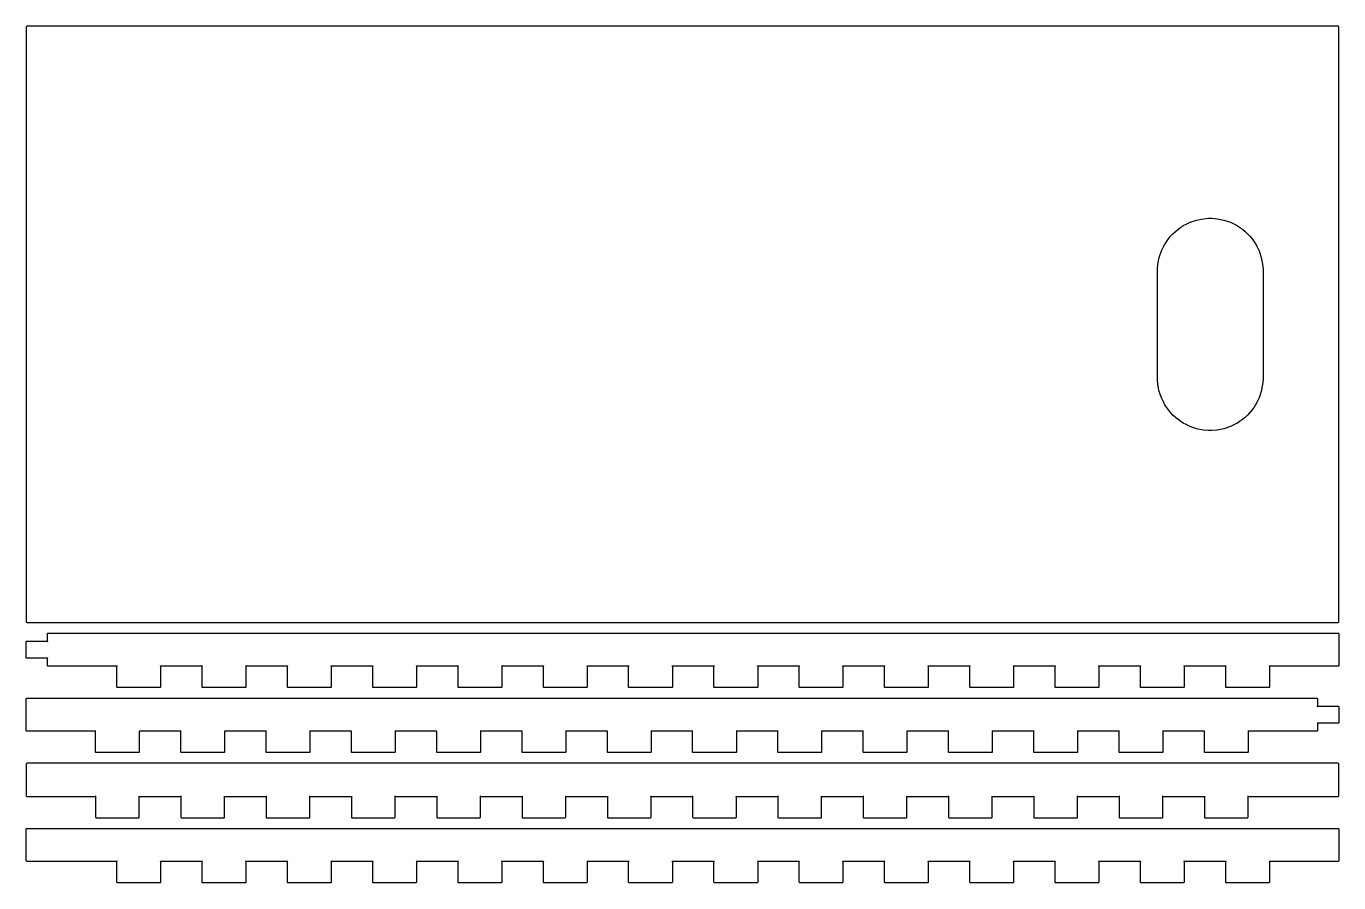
# Model space of a CAD drawing. Header units: millimetres. Extents: x 101 to 473, y 3675 to 4072.
# Drawn here: x 100.7 to 346.9, y 3911.4 to 4072 of the extents above; entities that cross this region are included whole.
import ezdxf

# ---------------------------------------------------------------- set-up
doc = ezdxf.new("R2010")
doc.units = ezdxf.units.MM
doc.layers.get('0').update_dxf_attribs({"linetype": 'CONTINUOUS'})

msp = doc.modelspace()

# ---------------------------------------------------------------- linework, layer by layer
for points in [[(100.8349, 3960.209), (342.8353, 3960.209), (346.8353, 3960.209), (346.8523, 3960.209), (346.9053, 3960.239), (346.9343, 3960.292), (346.9343, 3960.309), (346.9343, 4071.907), (346.9343, 4071.929), (346.9053, 4071.982), (346.8523, 4072.01), (346.8353, 4072.01), (342.8353, 4072.01), (100.8349, 4072.01), (100.817, 4072.01), (100.7647, 4071.982), (100.7357, 4071.929), (100.7357, 4071.907), (100.7357, 3960.309), (100.7357, 3960.292), (100.7647, 3960.239), (100.817, 3960.209)], [(317.8853, 3997.535), (317.7453, 3997.616), (317.3333, 3997.88), (316.8063, 3998.257), (316.3063, 3998.668), (315.8353, 3999.11), (315.3923, 3999.581), (314.9823, 4000.082), (314.6043, 4000.608), (314.3413, 4001.02), (314.2613, 4001.159), (314.0983, 4001.44), (313.6863, 4002.323), (313.2723, 4003.547), (313.0203, 4004.815), (312.9353, 4005.787), (312.9353, 4006.109), (312.9353, 4026.11), (312.9353, 4026.431), (313.0203, 4027.405), (313.2723, 4028.671), (313.6863, 4029.895), (314.0983, 4030.777), (314.2613, 4031.059), (314.3423, 4031.2), (314.6043, 4031.61), (314.9823, 4032.139), (315.3923, 4032.636), (315.8353, 4033.109), (316.3063, 4033.55), (316.8063, 4033.963), (317.3333, 4034.34), (317.7453, 4034.601), (317.8853, 4034.682), (318.1653, 4034.845), (319.0493, 4035.257), (320.2723, 4035.674), (321.5403, 4035.924), (322.5113, 4036.009), (322.8353, 4036.009), (323.1583, 4036.009), (324.1293, 4035.924), (325.3973, 4035.674), (326.6213, 4035.257), (327.5043, 4034.845), (327.7853, 4034.682), (327.9243, 4034.601), (328.3363, 4034.34), (328.8633, 4033.963), (329.3633, 4033.55), (329.8343, 4033.109), (330.2773, 4032.636), (330.6873, 4032.139), (331.0653, 4031.61), (331.3283, 4031.2), (331.4103, 4031.059), (331.5713, 4030.777), (331.9833, 4029.895), (332.3973, 4028.671), (332.6503, 4027.405), (332.7353, 4026.431), (332.7353, 4026.11), (332.7353, 4006.109), (332.7353, 4005.787), (332.6503, 4004.815), (332.3973, 4003.547), (331.9833, 4002.323), (331.5713, 4001.44), (331.4103, 4001.159), (331.3283, 4001.019), (331.0653, 4000.608), (330.6873, 4000.082), (330.2773, 3999.581), (329.8343, 3999.11), (329.3633, 3998.668), (328.8633, 3998.257), (328.3363, 3997.88), (327.9263, 3997.616), (327.7853, 3997.535), (327.5043, 3997.374), (326.6213, 3996.962), (325.3973, 3996.547), (324.1293, 3996.295), (323.1583, 3996.209), (322.8353, 3996.209), (322.5113, 3996.209), (321.5403, 3996.295), (320.2723, 3996.547), (319.0493, 3996.962), (318.1653, 3997.374)], [(117.749, 3952.051), (117.7352, 3952.02), (117.7352, 3952.009), (104.8354, 3952.009), (104.8175, 3952.009), (104.7637, 3952.039), (104.7348, 3952.093), (104.7348, 3952.109), (104.7348, 3953.509), (104.7444, 3953.509), (104.7761, 3953.524), (104.772, 3953.547), (104.7486, 3953.552), (104.7348, 3953.521), (104.7348, 3953.509), (100.8349, 3953.509), (100.817, 3953.509), (100.7647, 3953.538), (100.7357, 3953.592), (100.7357, 3953.609), (100.7357, 3956.608), (100.7357, 3956.626), (100.7647, 3956.68), (100.817, 3956.709), (100.8349, 3956.709), (104.7348, 3956.709), (104.7348, 3958.109), (104.7348, 3958.127), (104.7637, 3958.18), (104.8175, 3958.209), (104.8354, 3958.209), (346.8353, 3958.209), (346.8523, 3958.209), (346.9053, 3958.18), (346.9343, 3958.127), (346.9343, 3958.109), (346.9343, 3952.109), (346.9343, 3952.093), (346.9053, 3952.039), (346.8523, 3952.009), (346.8353, 3952.009), (333.9353, 3952.009), (333.9353, 3948.109), (333.9353, 3948.092), (333.9053, 3948.038), (333.8513, 3948.009), (333.8353, 3948.009), (325.8353, 3948.009), (325.8173, 3948.009), (325.7643, 3948.038), (325.7353, 3948.092), (325.7353, 3948.109), (325.7353, 3952.009), (317.9353, 3952.009), (317.9353, 3952.02), (317.9203, 3952.051), (317.8963, 3952.047), (317.8923, 3952.024), (317.9243, 3952.009), (317.9353, 3952.009), (317.9353, 3948.109), (317.9353, 3948.092), (317.9043, 3948.038), (317.8513, 3948.009), (317.8343, 3948.009), (309.8353, 3948.009), (309.8173, 3948.009), (309.7633, 3948.038), (309.7343, 3948.092), (309.7343, 3948.109), (309.7343, 3952.009), (309.7343, 3952.02), (309.7483, 3952.051), (309.7723, 3952.047), (309.7753, 3952.024), (309.7443, 3952.009), (309.7343, 3952.009), (301.9353, 3952.009), (301.9353, 3952.02), (301.9193, 3952.051), (301.8973, 3952.047), (301.8923, 3952.024), (301.9243, 3952.009), (301.9353, 3952.009), (301.9353, 3948.109), (301.9353, 3948.092), (301.9063, 3948.038), (301.8523, 3948.009), (301.8353, 3948.009), (293.8363, 3948.009), (293.8183, 3948.009), (293.7643, 3948.038), (293.7353, 3948.092), (293.7353, 3948.109), (293.7353, 3952.009), (293.7453, 3952.009), (293.7773, 3952.024), (293.7723, 3952.047), (293.7493, 3952.051), (293.7353, 3952.02), (293.7353, 3952.009), (285.9353, 3952.009), (285.9243, 3952.009), (285.8933, 3952.024), (285.8973, 3952.047), (285.9203, 3952.051), (285.9353, 3952.02), (285.9353, 3952.009), (285.9353, 3948.109), (285.9353, 3948.092), (285.9053, 3948.038), (285.8513, 3948.009), (285.8353, 3948.009), (277.8353, 3948.009), (277.8183, 3948.009), (277.7643, 3948.038), (277.7353, 3948.092), (277.7353, 3948.109), (277.7353, 3952.009), (269.9353, 3952.009), (269.9243, 3952.009), (269.8923, 3952.024), (269.8963, 3952.047), (269.9203, 3952.051), (269.9353, 3952.02), (269.9353, 3952.009), (269.9353, 3948.109), (269.9353, 3948.092), (269.9053, 3948.038), (269.8513, 3948.009), (269.8353, 3948.009), (261.8353, 3948.009), (261.8173, 3948.009), (261.7633, 3948.038), (261.7353, 3948.092), (261.7353, 3948.109), (261.7353, 3952.009), (261.7443, 3952.009), (261.7763, 3952.024), (261.7723, 3952.047), (261.7483, 3952.051), (261.7353, 3952.02), (261.7353, 3952.009), (253.9353, 3952.009), (253.9353, 3948.109), (253.9353, 3948.092), (253.9063, 3948.038), (253.8523, 3948.009), (253.8353, 3948.009), (245.8343, 3948.009), (245.8173, 3948.009), (245.7643, 3948.038), (245.7353, 3948.092), (245.7353, 3948.109), (245.7353, 3952.009), (245.7453, 3952.009), (245.7773, 3952.024), (245.7733, 3952.047), (245.7493, 3952.051), (245.7353, 3952.02), (245.7353, 3952.009), (237.9363, 3952.009), (237.9243, 3952.009), (237.8933, 3952.024), (237.8973, 3952.047), (237.9213, 3952.051), (237.9363, 3952.02), (237.9363, 3952.009), (237.9363, 3948.109), (237.9363, 3948.092), (237.9053, 3948.038), (237.8513, 3948.009), (237.8353, 3948.009), (229.8363, 3948.009), (229.8183, 3948.009), (229.7643, 3948.038), (229.7353, 3948.092), (229.7353, 3948.109), (229.7353, 3952.009), (229.7353, 3952.02), (229.7493, 3952.051), (229.7723, 3952.047), (229.7763, 3952.024), (229.7453, 3952.009), (229.7353, 3952.009), (221.9353, 3952.009), (221.9243, 3952.009), (221.8923, 3952.024), (221.8973, 3952.047), (221.9203, 3952.051), (221.9353, 3952.02), (221.9353, 3952.009), (221.9353, 3948.109), (221.9353, 3948.092), (221.9053, 3948.038), (221.8513, 3948.009), (221.8353, 3948.009), (213.8353, 3948.009), (213.8173, 3948.009), (213.7633, 3948.038), (213.7353, 3948.092), (213.7353, 3948.109), (213.7353, 3952.009), (213.7353, 3952.02), (213.7483, 3952.051), (213.7723, 3952.047), (213.7763, 3952.024), (213.7443, 3952.009), (213.7353, 3952.009), (205.9353, 3952.009), (205.9353, 3952.02), (205.9203, 3952.051), (205.8983, 3952.047), (205.8923, 3952.024), (205.9243, 3952.009), (205.9353, 3952.009), (205.9353, 3948.109), (205.9353, 3948.092), (205.9063, 3948.038), (205.8523, 3948.009), (205.8363, 3948.009), (197.8353, 3948.009), (197.8173, 3948.009), (197.7653, 3948.038), (197.7363, 3948.092), (197.7363, 3948.109), (197.7363, 3952.009), (197.7363, 3952.02), (197.7493, 3952.051), (197.7733, 3952.047), (197.7773, 3952.024), (197.7453, 3952.009), (197.7363, 3952.009), (189.9347, 3952.009), (189.9347, 3948.109), (189.9347, 3948.092), (189.9057, 3948.038), (189.8521, 3948.009), (189.8355, 3948.009), (181.8345, 3948.009), (181.8169, 3948.009), (181.7643, 3948.038), (181.7354, 3948.092), (181.7354, 3948.109), (181.7354, 3952.009), (173.9358, 3952.009), (173.9358, 3948.109), (173.9358, 3948.092), (173.9055, 3948.038), (173.8515, 3948.009), (173.8353, 3948.009), (165.8357, 3948.009), (165.8177, 3948.009), (165.7641, 3948.038), (165.7352, 3948.092), (165.7352, 3948.109), (165.7352, 3952.009), (165.7447, 3952.009), (165.7764, 3952.024), (165.7722, 3952.047), (165.7489, 3952.051), (165.7352, 3952.02), (165.7352, 3952.009), (157.9352, 3952.009), (157.9243, 3952.009), (157.8925, 3952.024), (157.8968, 3952.047), (157.9201, 3952.051), (157.9352, 3952.02), (157.9352, 3952.009), (157.9352, 3948.109), (157.9352, 3948.092), (157.9049, 3948.038), (157.8513, 3948.009), (157.8347, 3948.009), (149.8351, 3948.009), (149.8175, 3948.009), (149.7635, 3948.038), (149.7346, 3948.092), (149.7346, 3948.109), (149.7346, 3952.009), (141.935, 3952.009), (141.935, 3952.02), (141.9198, 3952.051), (141.8976, 3952.047), (141.8923, 3952.024), (141.9241, 3952.009), (141.935, 3952.009), (141.935, 3948.109), (141.935, 3948.092), (141.9061, 3948.038), (141.8521, 3948.009), (141.8359, 3948.009), (133.8349, 3948.009), (133.8169, 3948.009), (133.7647, 3948.038), (133.7357, 3948.092), (133.7357, 3948.109), (133.7357, 3952.009), (133.7453, 3952.009), (133.777, 3952.024), (133.7728, 3952.047), (133.7495, 3952.051), (133.7357, 3952.02), (133.7357, 3952.009), (125.9359, 3952.009), (125.9359, 3952.02), (125.9208, 3952.051), (125.8973, 3952.047), (125.8932, 3952.024), (125.9249, 3952.009), (125.9359, 3952.009), (125.9359, 3948.109), (125.9359, 3948.092), (125.9056, 3948.038), (125.8519, 3948.009), (125.8353, 3948.009), (117.8358, 3948.009), (117.8179, 3948.009), (117.7641, 3948.038), (117.7352, 3948.092), (117.7352, 3948.109), (117.7352, 3952.009), (117.7448, 3952.009), (117.7765, 3952.024), (117.7724, 3952.047)], [(104.7486, 3956.668), (104.772, 3956.672), (104.7761, 3956.696), (104.7444, 3956.709), (104.7348, 3956.709), (104.7348, 3956.699)], [(149.7346, 3952.02), (149.7346, 3952.009), (149.7444, 3952.009), (149.7758, 3952.024), (149.772, 3952.047), (149.7483, 3952.051)], [(173.9358, 3952.009), (173.9358, 3952.02), (173.9207, 3952.051), (173.897, 3952.047), (173.8931, 3952.024), (173.9249, 3952.009)], [(181.7767, 3952.024), (181.7728, 3952.047), (181.7491, 3952.051), (181.7354, 3952.02), (181.7354, 3952.009), (181.7449, 3952.009)], [(189.892, 3952.024), (189.9237, 3952.009), (189.9347, 3952.009), (189.9347, 3952.02), (189.9195, 3952.051), (189.8976, 3952.047)], [(253.9353, 3952.009), (253.9353, 3952.02), (253.9193, 3952.051), (253.8983, 3952.047), (253.8923, 3952.024), (253.9243, 3952.009)], [(277.7443, 3952.009), (277.7763, 3952.024), (277.7723, 3952.047), (277.7483, 3952.051), (277.7353, 3952.02), (277.7353, 3952.009)], [(325.7483, 3952.051), (325.7353, 3952.02), (325.7353, 3952.009), (325.7443, 3952.009), (325.7763, 3952.024), (325.7723, 3952.047)], [(333.9353, 3952.02), (333.9203, 3952.051), (333.8973, 3952.047), (333.8933, 3952.024), (333.9243, 3952.009), (333.9353, 3952.009)], [(329.9353, 3939.82), (329.9353, 3939.809), (329.9353, 3935.909), (329.9353, 3935.893), (329.9063, 3935.839), (329.8523, 3935.809), (329.8363, 3935.809), (321.8353, 3935.809), (321.8173, 3935.809), (321.7653, 3935.839), (321.7363, 3935.893), (321.7363, 3935.909), (321.7363, 3939.809), (321.7453, 3939.809), (321.7773, 3939.824), (321.7733, 3939.848), (321.7493, 3939.851), (321.7363, 3939.82), (321.7363, 3939.809), (313.9343, 3939.809), (313.9343, 3939.82), (313.9193, 3939.851), (313.8973, 3939.848), (313.8923, 3939.824), (313.9233, 3939.809), (313.9343, 3939.809), (313.9343, 3935.909), (313.9343, 3935.893), (313.9053, 3935.839), (313.8523, 3935.809), (313.8353, 3935.809), (305.8343, 3935.809), (305.8173, 3935.809), (305.7643, 3935.839), (305.7353, 3935.893), (305.7353, 3935.909), (305.7353, 3939.809), (297.9363, 3939.809), (297.9363, 3935.909), (297.9363, 3935.893), (297.9053, 3935.839), (297.8523, 3935.809), (297.8353, 3935.809), (289.8353, 3935.809), (289.8173, 3935.809), (289.7643, 3935.839), (289.7353, 3935.893), (289.7353, 3935.909), (289.7353, 3939.809), (289.7443, 3939.809), (289.7763, 3939.824), (289.7723, 3939.848), (289.7493, 3939.851), (289.7353, 3939.82), (289.7353, 3939.809), (281.9353, 3939.809), (281.9243, 3939.809), (281.8923, 3939.824), (281.8963, 3939.848), (281.9203, 3939.851), (281.9353, 3939.82), (281.9353, 3939.809), (281.9353, 3935.909), (281.9353, 3935.893), (281.9053, 3935.839), (281.8513, 3935.809), (281.8343, 3935.809), (273.8353, 3935.809), (273.8173, 3935.809), (273.7633, 3935.839), (273.7343, 3935.893), (273.7343, 3935.909), (273.7343, 3939.809), (273.7443, 3939.809), (273.7763, 3939.824), (273.7723, 3939.848), (273.7483, 3939.851), (273.7343, 3939.82), (273.7343, 3939.809), (265.9353, 3939.809), (265.9243, 3939.809), (265.8923, 3939.824), (265.8973, 3939.848), (265.9203, 3939.851), (265.9353, 3939.82), (265.9353, 3939.809), (265.9353, 3935.909), (265.9353, 3935.893), (265.9063, 3935.839), (265.8523, 3935.809), (265.8363, 3935.809), (257.8353, 3935.809), (257.8173, 3935.809), (257.7643, 3935.839), (257.7353, 3935.893), (257.7353, 3935.909), (257.7353, 3939.809), (257.7353, 3939.82), (257.7493, 3939.851), (257.7723, 3939.848), (257.7773, 3939.824), (257.7453, 3939.809), (257.7353, 3939.809), (249.9363, 3939.809), (249.9363, 3939.82), (249.9203, 3939.851), (249.8973, 3939.848), (249.8933, 3939.824), (249.9253, 3939.809), (249.9363, 3939.809), (249.9363, 3935.909), (249.9363, 3935.893), (249.9053, 3935.839), (249.8523, 3935.809), (249.8353, 3935.809), (241.8353, 3935.809), (241.8183, 3935.809), (241.7643, 3935.839), (241.7353, 3935.893), (241.7353, 3935.909), (241.7353, 3939.809), (233.9353, 3939.809), (233.9353, 3939.82), (233.9203, 3939.851), (233.8973, 3939.848), (233.8933, 3939.824), (233.9243, 3939.809), (233.9353, 3939.809), (233.9353, 3935.909), (233.9353, 3935.893), (233.9053, 3935.839), (233.8513, 3935.809), (233.8353, 3935.809), (225.8353, 3935.809), (225.8173, 3935.809), (225.7643, 3935.839), (225.7353, 3935.893), (225.7353, 3935.909), (225.7353, 3939.809), (225.7443, 3939.809), (225.7763, 3939.824), (225.7723, 3939.848), (225.7483, 3939.851), (225.7353, 3939.82), (225.7353, 3939.809), (217.9353, 3939.809), (217.9353, 3939.82), (217.9203, 3939.851), (217.8963, 3939.848), (217.8923, 3939.824), (217.9243, 3939.809), (217.9353, 3939.809), (217.9353, 3935.909), (217.9353, 3935.893), (217.9043, 3935.839), (217.8513, 3935.809), (217.8343, 3935.809), (209.8353, 3935.809), (209.8173, 3935.809), (209.7643, 3935.839), (209.7353, 3935.893), (209.7353, 3935.909), (209.7353, 3939.809), (209.7353, 3939.82), (209.7493, 3939.851), (209.7733, 3939.848), (209.7773, 3939.824), (209.7453, 3939.809), (209.7353, 3939.809), (201.9363, 3939.809), (201.9253, 3939.809), (201.8933, 3939.824), (201.8973, 3939.848), (201.9213, 3939.851), (201.9363, 3939.82), (201.9363, 3939.809), (201.9363, 3935.909), (201.9363, 3935.893), (201.9063, 3935.839), (201.8523, 3935.809), (201.8353, 3935.809), (193.8363, 3935.809), (193.8183, 3935.809), (193.7643, 3935.839), (193.7353, 3935.893), (193.7353, 3935.909), (193.7353, 3939.809), (185.9356, 3939.809), (185.9356, 3935.909), (185.9356, 3935.893), (185.9052, 3935.839), (185.8516, 3935.809), (185.835, 3935.809), (177.8354, 3935.809), (177.8178, 3935.809), (177.7638, 3935.839), (177.7349, 3935.893), (177.7349, 3935.909), (177.7349, 3939.809), (169.9353, 3939.809), (169.9353, 3935.909), (169.9353, 3935.893), (169.905, 3935.839), (169.8514, 3935.809), (169.8348, 3935.809), (161.8352, 3935.809), (161.8172, 3935.809), (161.765, 3935.839), (161.7361, 3935.893), (161.7361, 3935.909), (161.7361, 3939.809), (161.7361, 3939.82), (161.7498, 3939.851), (161.7731, 3939.848), (161.7773, 3939.824), (161.7456, 3939.809), (161.7361, 3939.809), (153.9347, 3939.809), (153.9347, 3939.82), (153.9196, 3939.851), (153.8977, 3939.848), (153.892, 3939.824), (153.9238, 3939.809), (153.9347, 3939.809), (153.9347, 3935.909), (153.9347, 3935.893), (153.9058, 3935.839), (153.8522, 3935.809), (153.8356, 3935.809), (145.835, 3935.809), (145.817, 3935.809), (145.7644, 3935.839), (145.7355, 3935.893), (145.7355, 3935.909), (145.7355, 3939.809), (145.7454, 3939.809), (145.7767, 3939.824), (145.7729, 3939.848), (145.7492, 3939.851), (145.7355, 3939.82), (145.7355, 3939.809), (137.9359, 3939.809), (137.925, 3939.809), (137.8932, 3939.824), (137.8975, 3939.848), (137.9207, 3939.851), (137.9359, 3939.82), (137.9359, 3939.809), (137.9359, 3935.909), (137.9359, 3935.893), (137.9056, 3935.839), (137.8519, 3935.809), (137.8354, 3935.809), (129.8358, 3935.809), (129.8178, 3935.809), (129.7642, 3935.839), (129.7352, 3935.893), (129.7352, 3935.909), (129.7352, 3939.809), (129.7352, 3939.82), (129.749, 3939.851), (129.7723, 3939.848), (129.7765, 3939.824), (129.7448, 3939.809), (129.7352, 3939.809), (121.9355, 3939.809), (121.9355, 3939.82), (121.9203, 3939.851), (121.8969, 3939.848), (121.8927, 3939.824), (121.9245, 3939.809), (121.9355, 3939.809), (121.9355, 3935.909), (121.9355, 3935.893), (121.9052, 3935.839), (121.8514, 3935.809), (121.8349, 3935.809), (113.8354, 3935.809), (113.8174, 3935.809), (113.7637, 3935.839), (113.7348, 3935.893), (113.7348, 3935.909), (113.7348, 3939.809), (100.8349, 3939.809), (100.817, 3939.809), (100.7647, 3939.839), (100.7357, 3939.893), (100.7357, 3939.91), (100.7357, 3945.909), (100.7357, 3945.927), (100.7647, 3945.98), (100.817, 3946.009), (100.8349, 3946.009), (342.8353, 3946.009), (342.8513, 3946.009), (342.9053, 3945.98), (342.9353, 3945.927), (342.9353, 3945.909), (342.9353, 3944.51), (342.9243, 3944.51), (342.8923, 3944.496), (342.8973, 3944.472), (342.9203, 3944.468), (342.9353, 3944.5), (342.9353, 3944.51), (346.8353, 3944.51), (346.8523, 3944.51), (346.9053, 3944.481), (346.9343, 3944.427), (346.9343, 3944.409), (346.9343, 3941.409), (346.9343, 3941.392), (346.9053, 3941.338), (346.8523, 3941.31), (346.8353, 3941.31), (342.9353, 3941.31), (342.9353, 3941.321), (342.9203, 3941.352), (342.8973, 3941.347), (342.8923, 3941.325), (342.9243, 3941.31), (342.9353, 3941.31), (342.9353, 3939.91), (342.9353, 3939.893), (342.9053, 3939.839), (342.8513, 3939.809), (342.8353, 3939.809), (329.9353, 3939.809), (329.9243, 3939.809), (329.8923, 3939.824), (329.8983, 3939.848), (329.9203, 3939.851)], [(113.7348, 3939.809), (113.7348, 3939.82), (113.7485, 3939.851), (113.772, 3939.848), (113.7761, 3939.824), (113.7444, 3939.809)], [(169.9353, 3939.82), (169.9353, 3939.809), (169.9244, 3939.809), (169.8926, 3939.824), (169.8969, 3939.848), (169.9202, 3939.851)], [(177.7448, 3939.809), (177.7349, 3939.809), (177.7349, 3939.82), (177.7486, 3939.851), (177.7723, 3939.848), (177.7762, 3939.824)], [(185.9204, 3939.851), (185.9356, 3939.82), (185.9356, 3939.809), (185.9246, 3939.809), (185.8929, 3939.824), (185.8971, 3939.848)], [(193.7763, 3939.824), (193.7453, 3939.809), (193.7353, 3939.809), (193.7353, 3939.82), (193.7493, 3939.851), (193.7723, 3939.848)], [(241.7353, 3939.809), (241.7353, 3939.82), (241.7493, 3939.851), (241.7723, 3939.848), (241.7763, 3939.824), (241.7453, 3939.809)], [(297.9363, 3939.82), (297.9363, 3939.809), (297.9253, 3939.809), (297.8933, 3939.824), (297.8973, 3939.848), (297.9203, 3939.851)], [(305.7353, 3939.82), (305.7493, 3939.851), (305.7723, 3939.848), (305.7763, 3939.824), (305.7453, 3939.809), (305.7353, 3939.809)], [(129.7352, 3923.693), (129.7642, 3923.639), (129.8178, 3923.609), (129.8358, 3923.609), (137.8354, 3923.609), (137.8519, 3923.609), (137.9056, 3923.639), (137.9359, 3923.693), (137.9359, 3923.709), (137.9359, 3927.609), (145.7355, 3927.609), (145.7355, 3923.709), (145.7355, 3923.693), (145.7644, 3923.639), (145.817, 3923.609), (145.835, 3923.609), (153.8356, 3923.609), (153.8522, 3923.609), (153.9058, 3923.639), (153.9347, 3923.693), (153.9347, 3923.709), (153.9347, 3927.609), (161.7361, 3927.609), (161.7361, 3927.62), (161.7498, 3927.652), (161.7731, 3927.646), (161.7773, 3927.624), (161.7456, 3927.609), (161.7361, 3927.609), (161.7361, 3923.709), (161.7361, 3923.693), (161.765, 3923.639), (161.8172, 3923.609), (161.8352, 3923.609), (169.8348, 3923.609), (169.8514, 3923.609), (169.905, 3923.639), (169.9353, 3923.693), (169.9353, 3923.709), (169.9353, 3927.609), (169.9353, 3927.62), (169.9202, 3927.652), (169.8969, 3927.646), (169.8926, 3927.624), (169.9244, 3927.609), (169.9353, 3927.609), (177.7349, 3927.609), (177.7448, 3927.609), (177.7762, 3927.624), (177.7723, 3927.646), (177.7486, 3927.652), (177.7349, 3927.62), (177.7349, 3927.609), (177.7349, 3923.709), (177.7349, 3923.693), (177.7638, 3923.639), (177.8178, 3923.609), (177.8354, 3923.609), (185.835, 3923.609), (185.8516, 3923.609), (185.9052, 3923.639), (185.9356, 3923.693), (185.9356, 3923.709), (185.9356, 3927.609), (185.9356, 3927.62), (185.9204, 3927.652), (185.8971, 3927.646), (185.8929, 3927.624), (185.9246, 3927.609), (185.9356, 3927.609), (193.7353, 3927.609), (193.7453, 3927.609), (193.7763, 3927.624), (193.7723, 3927.646), (193.7493, 3927.652), (193.7353, 3927.62), (193.7353, 3927.609), (193.7353, 3923.709), (193.7353, 3923.693), (193.7643, 3923.639), (193.8183, 3923.609), (193.8363, 3923.609), (201.8353, 3923.609), (201.8523, 3923.609), (201.9063, 3923.639), (201.9363, 3923.693), (201.9363, 3923.709), (201.9363, 3927.609), (201.9253, 3927.609), (201.8933, 3927.624), (201.8973, 3927.646), (201.9213, 3927.652), (201.9363, 3927.62), (201.9363, 3927.609), (209.7353, 3927.609), (209.7353, 3927.62), (209.7493, 3927.652), (209.7733, 3927.646), (209.7773, 3927.624), (209.7453, 3927.609), (209.7353, 3927.609), (209.7353, 3923.709), (209.7353, 3923.693), (209.7643, 3923.639), (209.8173, 3923.609), (209.8353, 3923.609), (217.8343, 3923.609), (217.8513, 3923.609), (217.9043, 3923.639), (217.9353, 3923.693), (217.9353, 3923.709), (217.9353, 3927.609), (217.9243, 3927.609), (217.8923, 3927.624), (217.8963, 3927.646), (217.9203, 3927.652), (217.9353, 3927.62), (217.9353, 3927.609), (225.7353, 3927.609), (225.7443, 3927.609), (225.7763, 3927.624), (225.7723, 3927.646), (225.7483, 3927.652), (225.7353, 3927.62), (225.7353, 3927.609), (225.7353, 3923.709), (225.7353, 3923.693), (225.7643, 3923.639), (225.8173, 3923.609), (225.8353, 3923.609), (233.8353, 3923.609), (233.8513, 3923.609), (233.9053, 3923.639), (233.9353, 3923.693), (233.9353, 3923.709), (233.9353, 3927.609), (233.9243, 3927.609), (233.8933, 3927.624), (233.8973, 3927.646), (233.9203, 3927.652), (233.9353, 3927.62), (233.9353, 3927.609), (241.7353, 3927.609), (241.7353, 3923.709), (241.7353, 3923.693), (241.7643, 3923.639), (241.8183, 3923.609), (241.8353, 3923.609), (249.8353, 3923.609), (249.8523, 3923.609), (249.9053, 3923.639), (249.9363, 3923.693), (249.9363, 3923.709), (249.9363, 3927.609), (257.7353, 3927.609), (257.7453, 3927.609), (257.7773, 3927.624), (257.7723, 3927.646), (257.7493, 3927.652), (257.7353, 3927.62), (257.7353, 3927.609), (257.7353, 3923.709), (257.7353, 3923.693), (257.7643, 3923.639), (257.8173, 3923.609), (257.8353, 3923.609), (265.8363, 3923.609), (265.8523, 3923.609), (265.9063, 3923.639), (265.9353, 3923.693), (265.9353, 3923.709), (265.9353, 3927.609), (265.9353, 3927.62), (265.9203, 3927.652), (265.8973, 3927.646), (265.8923, 3927.624), (265.9243, 3927.609), (265.9353, 3927.609), (273.7343, 3927.609), (273.7343, 3923.709), (273.7343, 3923.693), (273.7633, 3923.639), (273.8173, 3923.609), (273.8353, 3923.609), (281.8343, 3923.609), (281.8513, 3923.609), (281.9053, 3923.639), (281.9353, 3923.693), (281.9353, 3923.709), (281.9353, 3927.609), (281.9243, 3927.609), (281.8923, 3927.624), (281.8963, 3927.646), (281.9203, 3927.652), (281.9353, 3927.62), (281.9353, 3927.609), (289.7353, 3927.609), (289.7353, 3927.62), (289.7493, 3927.652), (289.7723, 3927.646), (289.7763, 3927.624), (289.7443, 3927.609), (289.7353, 3927.609), (289.7353, 3923.709), (289.7353, 3923.693), (289.7643, 3923.639), (289.8173, 3923.609), (289.8353, 3923.609), (297.8353, 3923.609), (297.8523, 3923.609), (297.9053, 3923.639), (297.9363, 3923.693), (297.9363, 3923.709), (297.9363, 3927.609), (297.9363, 3927.62), (297.9203, 3927.652), (297.8973, 3927.646), (297.8933, 3927.624), (297.9253, 3927.609), (297.9363, 3927.609), (305.7353, 3927.609), (305.7353, 3923.709), (305.7353, 3923.693), (305.7643, 3923.639), (305.8173, 3923.609), (305.8343, 3923.609), (313.8353, 3923.609), (313.8523, 3923.609), (313.9053, 3923.639), (313.9343, 3923.693), (313.9343, 3923.709), (313.9343, 3927.609), (313.9343, 3927.62), (313.9193, 3927.652), (313.8973, 3927.646), (313.8923, 3927.624), (313.9233, 3927.609), (313.9343, 3927.609), (321.7363, 3927.609), (321.7363, 3927.62), (321.7493, 3927.652), (321.7733, 3927.646), (321.7773, 3927.624), (321.7453, 3927.609), (321.7363, 3927.609), (321.7363, 3923.709), (321.7363, 3923.693), (321.7653, 3923.639), (321.8173, 3923.609), (321.8353, 3923.609), (329.8363, 3923.609), (329.8523, 3923.609), (329.9063, 3923.639), (329.9353, 3923.693), (329.9353, 3923.709), (329.9353, 3927.609), (342.8353, 3927.609), (346.8353, 3927.609), (346.8523, 3927.609), (346.9053, 3927.638), (346.9343, 3927.692), (346.9343, 3927.709), (346.9343, 3933.708), (346.9343, 3933.726), (346.9053, 3933.78), (346.8523, 3933.809), (346.8353, 3933.809), (342.8353, 3933.809), (100.8349, 3933.809), (100.817, 3933.809), (100.7647, 3933.78), (100.7357, 3933.726), (100.7357, 3933.708), (100.7357, 3927.709), (100.7357, 3927.692), (100.7647, 3927.638), (100.817, 3927.609), (100.8349, 3927.609), (113.7348, 3927.609), (113.7444, 3927.609), (113.7761, 3927.624), (113.772, 3927.646), (113.7485, 3927.652), (113.7348, 3927.62), (113.7348, 3927.609), (113.7348, 3923.709), (113.7348, 3923.693), (113.7637, 3923.639), (113.8174, 3923.609), (113.8354, 3923.609), (121.8349, 3923.609), (121.8514, 3923.609), (121.9052, 3923.639), (121.9355, 3923.693), (121.9355, 3923.709), (121.9355, 3927.609), (121.9245, 3927.609), (121.8927, 3927.624), (121.8969, 3927.646), (121.9203, 3927.652), (121.9355, 3927.62), (121.9355, 3927.609), (129.7352, 3927.609), (129.7352, 3923.709)], [(129.7352, 3927.62), (129.7352, 3927.609), (129.7448, 3927.609), (129.7765, 3927.624), (129.7723, 3927.646), (129.749, 3927.652)], [(137.925, 3927.609), (137.9359, 3927.609), (137.9359, 3927.62), (137.9207, 3927.652), (137.8975, 3927.646), (137.8932, 3927.624)], [(145.7767, 3927.624), (145.7729, 3927.646), (145.7492, 3927.652), (145.7355, 3927.62), (145.7355, 3927.609), (145.7454, 3927.609)], [(153.9196, 3927.652), (153.8977, 3927.646), (153.892, 3927.624), (153.9238, 3927.609), (153.9347, 3927.609), (153.9347, 3927.62)], [(241.7353, 3927.62), (241.7353, 3927.609), (241.7453, 3927.609), (241.7763, 3927.624), (241.7723, 3927.646), (241.7493, 3927.652)], [(249.8933, 3927.624), (249.9253, 3927.609), (249.9363, 3927.609), (249.9363, 3927.62), (249.9203, 3927.652), (249.8973, 3927.646)], [(273.7763, 3927.624), (273.7723, 3927.646), (273.7483, 3927.652), (273.7343, 3927.62), (273.7343, 3927.609), (273.7443, 3927.609)], [(305.7353, 3927.609), (305.7453, 3927.609), (305.7763, 3927.624), (305.7723, 3927.646), (305.7493, 3927.652), (305.7353, 3927.62)], [(329.9203, 3927.652), (329.8983, 3927.646), (329.8923, 3927.624), (329.9243, 3927.609), (329.9353, 3927.609), (329.9353, 3927.62)], [(181.8345, 3911.409), (181.8169, 3911.409), (181.7643, 3911.439), (181.7354, 3911.493), (181.7354, 3911.51), (181.7354, 3915.409), (173.9358, 3915.409), (173.9249, 3915.409), (173.8931, 3915.424), (173.897, 3915.447), (173.9207, 3915.452), (173.9358, 3915.421), (173.9358, 3915.409), (173.9358, 3911.51), (173.9358, 3911.493), (173.9055, 3911.439), (173.8515, 3911.409), (173.8353, 3911.409), (165.8357, 3911.409), (165.8177, 3911.409), (165.7641, 3911.439), (165.7352, 3911.493), (165.7352, 3911.51), (165.7352, 3915.409), (157.9352, 3915.409), (157.9352, 3911.51), (157.9352, 3911.493), (157.9049, 3911.439), (157.8513, 3911.409), (157.8347, 3911.409), (149.8351, 3911.409), (149.8175, 3911.409), (149.7635, 3911.439), (149.7346, 3911.493), (149.7346, 3911.51), (149.7346, 3915.409), (141.935, 3915.409), (141.935, 3915.421), (141.9198, 3915.452), (141.8976, 3915.447), (141.8923, 3915.424), (141.9241, 3915.409), (141.935, 3915.409), (141.935, 3911.51), (141.935, 3911.493), (141.9061, 3911.439), (141.8521, 3911.409), (141.8359, 3911.409), (133.8349, 3911.409), (133.8169, 3911.409), (133.7647, 3911.439), (133.7357, 3911.493), (133.7357, 3911.51), (133.7357, 3915.409), (133.7357, 3915.421), (133.7495, 3915.452), (133.7728, 3915.447), (133.777, 3915.424), (133.7453, 3915.409), (133.7357, 3915.409), (125.9359, 3915.409), (125.9249, 3915.409), (125.8932, 3915.424), (125.8973, 3915.447), (125.9208, 3915.452), (125.9359, 3915.421), (125.9359, 3915.409), (125.9359, 3911.51), (125.9359, 3911.493), (125.9056, 3911.439), (125.8519, 3911.409), (125.8353, 3911.409), (117.8358, 3911.409), (117.8179, 3911.409), (117.7641, 3911.439), (117.7352, 3911.493), (117.7352, 3911.51), (117.7352, 3915.409), (117.7448, 3915.409), (117.7765, 3915.424), (117.7724, 3915.447), (117.749, 3915.452), (117.7352, 3915.421), (117.7352, 3915.409), (104.8354, 3915.409), (100.8349, 3915.409), (100.817, 3915.409), (100.7647, 3915.438), (100.7357, 3915.492), (100.7357, 3915.509), (100.7357, 3921.508), (100.7357, 3921.526), (100.7647, 3921.58), (100.817, 3921.609), (100.8349, 3921.609), (104.8354, 3921.609), (346.8353, 3921.609), (346.8523, 3921.609), (346.9053, 3921.58), (346.9343, 3921.526), (346.9343, 3921.508), (346.9343, 3915.509), (346.9343, 3915.492), (346.9053, 3915.438), (346.8523, 3915.409), (346.8353, 3915.409), (333.9353, 3915.409), (333.9243, 3915.409), (333.8933, 3915.424), (333.8973, 3915.447), (333.9203, 3915.452), (333.9353, 3915.421), (333.9353, 3915.409), (333.9353, 3911.51), (333.9353, 3911.493), (333.9053, 3911.439), (333.8513, 3911.409), (333.8353, 3911.409), (325.8353, 3911.409), (325.8173, 3911.409), (325.7643, 3911.439), (325.7353, 3911.493), (325.7353, 3911.51), (325.7353, 3915.409), (317.9353, 3915.409), (317.9353, 3915.421), (317.9203, 3915.452), (317.8963, 3915.447), (317.8923, 3915.424), (317.9243, 3915.409), (317.9353, 3915.409), (317.9353, 3911.51), (317.9353, 3911.493), (317.9043, 3911.439), (317.8513, 3911.409), (317.8343, 3911.409), (309.8353, 3911.409), (309.8173, 3911.409), (309.7633, 3911.439), (309.7343, 3911.493), (309.7343, 3911.51), (309.7343, 3915.409), (301.9353, 3915.409), (301.9353, 3911.51), (301.9353, 3911.493), (301.9063, 3911.439), (301.8523, 3911.409), (301.8353, 3911.409), (293.8363, 3911.409), (293.8183, 3911.409), (293.7643, 3911.439), (293.7353, 3911.493), (293.7353, 3911.51), (293.7353, 3915.409), (293.7353, 3915.421), (293.7493, 3915.452), (293.7723, 3915.447), (293.7773, 3915.424), (293.7453, 3915.409), (293.7353, 3915.409), (285.9353, 3915.409), (285.9243, 3915.409), (285.8933, 3915.424), (285.8973, 3915.447), (285.9203, 3915.452), (285.9353, 3915.421), (285.9353, 3915.409), (285.9353, 3911.51), (285.9353, 3911.493), (285.9053, 3911.439), (285.8513, 3911.409), (285.8353, 3911.409), (277.8353, 3911.409), (277.8183, 3911.409), (277.7643, 3911.439), (277.7353, 3911.493), (277.7353, 3911.51), (277.7353, 3915.409), (269.9353, 3915.409), (269.9353, 3911.51), (269.9353, 3911.493), (269.9053, 3911.439), (269.8513, 3911.409), (269.8353, 3911.409), (261.8353, 3911.409), (261.8173, 3911.409), (261.7633, 3911.439), (261.7353, 3911.493), (261.7353, 3911.51), (261.7353, 3915.409), (261.7443, 3915.409), (261.7763, 3915.424), (261.7723, 3915.447), (261.7483, 3915.452), (261.7353, 3915.421), (261.7353, 3915.409), (253.9353, 3915.409), (253.9353, 3915.421), (253.9193, 3915.452), (253.8983, 3915.447), (253.8923, 3915.424), (253.9243, 3915.409), (253.9353, 3915.409), (253.9353, 3911.51), (253.9353, 3911.493), (253.9063, 3911.439), (253.8523, 3911.409), (253.8353, 3911.409), (245.8343, 3911.409), (245.8173, 3911.409), (245.7643, 3911.439), (245.7353, 3911.493), (245.7353, 3911.51), (245.7353, 3915.409), (245.7353, 3915.421), (245.7493, 3915.452), (245.7733, 3915.447), (245.7773, 3915.424), (245.7453, 3915.409), (245.7353, 3915.409), (237.9363, 3915.409), (237.9363, 3915.421), (237.9213, 3915.452), (237.8973, 3915.447), (237.8933, 3915.424), (237.9243, 3915.409), (237.9363, 3915.409), (237.9363, 3911.51), (237.9363, 3911.493), (237.9053, 3911.439), (237.8513, 3911.409), (237.8353, 3911.409), (229.8363, 3911.409), (229.8183, 3911.409), (229.7643, 3911.439), (229.7353, 3911.493), (229.7353, 3911.51), (229.7353, 3915.409), (229.7353, 3915.421), (229.7493, 3915.452), (229.7723, 3915.447), (229.7763, 3915.424), (229.7453, 3915.409), (229.7353, 3915.409), (221.9353, 3915.409), (221.9353, 3911.51), (221.9353, 3911.493), (221.9053, 3911.439), (221.8513, 3911.409), (221.8353, 3911.409), (213.8353, 3911.409), (213.8173, 3911.409), (213.7633, 3911.439), (213.7353, 3911.493), (213.7353, 3911.51), (213.7353, 3915.409), (205.9353, 3915.409), (205.9353, 3915.421), (205.9203, 3915.452), (205.8983, 3915.447), (205.8923, 3915.424), (205.9243, 3915.409), (205.9353, 3915.409), (205.9353, 3911.51), (205.9353, 3911.493), (205.9063, 3911.439), (205.8523, 3911.409), (205.8363, 3911.409), (197.8353, 3911.409), (197.8173, 3911.409), (197.7653, 3911.439), (197.7363, 3911.493), (197.7363, 3911.51), (197.7363, 3915.409), (197.7363, 3915.421), (197.7493, 3915.452), (197.7733, 3915.447), (197.7773, 3915.424), (197.7453, 3915.409), (197.7363, 3915.409), (189.9347, 3915.409), (189.9347, 3915.421), (189.9195, 3915.452), (189.8976, 3915.447), (189.892, 3915.424), (189.9237, 3915.409), (189.9347, 3915.409), (189.9347, 3911.51), (189.9347, 3911.493), (189.9057, 3911.439), (189.8521, 3911.409), (189.8355, 3911.409)], [(149.7758, 3915.424), (149.7444, 3915.409), (149.7346, 3915.409), (149.7346, 3915.421), (149.7483, 3915.452), (149.772, 3915.447)], [(157.8925, 3915.424), (157.8968, 3915.447), (157.9201, 3915.452), (157.9352, 3915.421), (157.9352, 3915.409), (157.9243, 3915.409)], [(165.7447, 3915.409), (165.7352, 3915.409), (165.7352, 3915.421), (165.7489, 3915.452), (165.7722, 3915.447), (165.7764, 3915.424)], [(181.7491, 3915.452), (181.7728, 3915.447), (181.7767, 3915.424), (181.7449, 3915.409), (181.7354, 3915.409), (181.7354, 3915.421)], [(213.7353, 3915.409), (213.7353, 3915.421), (213.7483, 3915.452), (213.7723, 3915.447), (213.7763, 3915.424), (213.7443, 3915.409)], [(221.8923, 3915.424), (221.8973, 3915.447), (221.9203, 3915.452), (221.9353, 3915.421), (221.9353, 3915.409), (221.9243, 3915.409)], [(269.8963, 3915.447), (269.9203, 3915.452), (269.9353, 3915.421), (269.9353, 3915.409), (269.9243, 3915.409), (269.8923, 3915.424)], [(277.7483, 3915.452), (277.7723, 3915.447), (277.7763, 3915.424), (277.7443, 3915.409), (277.7353, 3915.409), (277.7353, 3915.421)], [(301.9353, 3915.409), (301.9243, 3915.409), (301.8923, 3915.424), (301.8973, 3915.447), (301.9193, 3915.452), (301.9353, 3915.421)], [(309.7343, 3915.409), (309.7343, 3915.421), (309.7483, 3915.452), (309.7723, 3915.447), (309.7753, 3915.424), (309.7443, 3915.409)], [(325.7763, 3915.424), (325.7443, 3915.409), (325.7353, 3915.409), (325.7353, 3915.421), (325.7483, 3915.452), (325.7723, 3915.447)]]:
    msp.add_lwpolyline(points, close=True)

doc.saveas('drawing.dxf')
